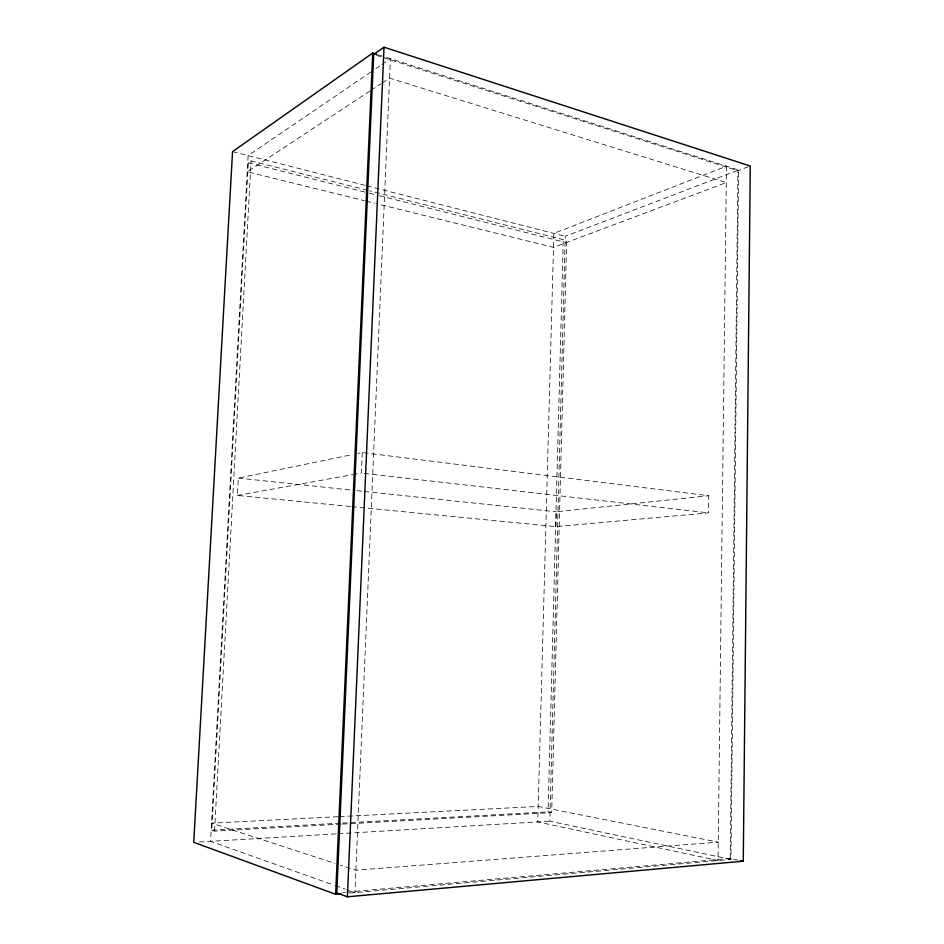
<?xml version="1.0" encoding="UTF-8"?>
<svg xmlns="http://www.w3.org/2000/svg" width="944" height="944" viewBox="0 0 944 944"><rect width="100%" height="100%" fill="white"/><g stroke="black" fill="none" stroke-linecap="round" stroke-linejoin="round"><path stroke-width="0.71" stroke-dasharray="4.72 3.54" d="M738.055 860.09L730.243 858.45L737.913 170.746L750.268 166.038M349.445 893.071L730.951 859.406L738.597 170.062L383.606 56.522M351.864 506.645L555.886 526.634L708.543 512.875L708.767 495.73L362.284 452.542L357.953 453.439M730.951 859.406L549.821 821.186L565.244 236.283L738.597 170.062M342.625 824.088L551.685 812.619L566.683 240.555L369.611 190.818M551.685 812.619L548.075 811.887L563.19 241.865L566.683 240.555M555.886 526.634L556.287 511.778L708.767 495.73M362.284 452.542L361.387 473.074L354.177 474.372M341.15 824.171L214.536 831.109L211.751 830.177L248.296 162.769L251.08 160.905L368.184 190.452M214.536 831.109L251.08 160.905M350.401 506.503L237.369 495.435L238.313 478.101L352.195 454.63M370.945 71.945L248.13 155.583L210.559 841.328L334.129 885.189M375.806 68.629L380.668 65.313M381.883 64.487L390.403 58.693L354.956 892.587L346.625 889.626M369.942 91.037L247.245 171.773L364.596 200.742M371.169 90.223L380.987 83.768M382.214 82.966L389.577 78.116L726.278 182.558L553.503 247.387L376.042 203.574M237.369 495.435L352.737 474.631M342.648 892.422L345.587 892.163M347.062 892.033L730.243 858.45M199.337 841.989L336.748 833.835M338.212 833.753L549.821 821.186M211.751 830.177L340.996 823.144M342.46 823.074L548.075 811.887M338.094 816.69L211.55 823.168L334.884 863.359M339.557 816.607L538.198 806.447L718.254 842.142L355.912 870.215L340.489 865.188M238.313 478.101L351.144 490.054M356.997 490.668L362.862 491.293M364.325 491.446L556.287 511.778M364.325 473.404L708.543 512.875M366.024 201.096L374.615 203.22M248.296 162.769L367.983 192.836M369.411 193.19L377.954 195.337M379.382 195.703L563.19 241.865M232.554 151.618L365.293 185.402M366.72 185.767L565.244 236.283M378.178 54.776L382.249 56.085M376.491 55.342L382.096 57.124M383.488 57.572L737.913 170.746M335.521 885.684L345.244 889.13M726.479 166.179L718.03 860.539L537.773 821.905L553.88 233.392L726.479 166.179"/><path stroke-width="1.42" d="M743.27 861.188L750.268 166.038L384.019 47.2L373.682 54.445L336.784 892.941L347.392 896.8L743.27 861.188L740.662 860.645M341.162 893.803L335.639 894.287L372.738 53.041L376.821 54.351M347.392 896.8L384.019 47.2M372.738 53.041L232.554 151.618L193.732 842.319L335.639 894.287"/></g></svg>
